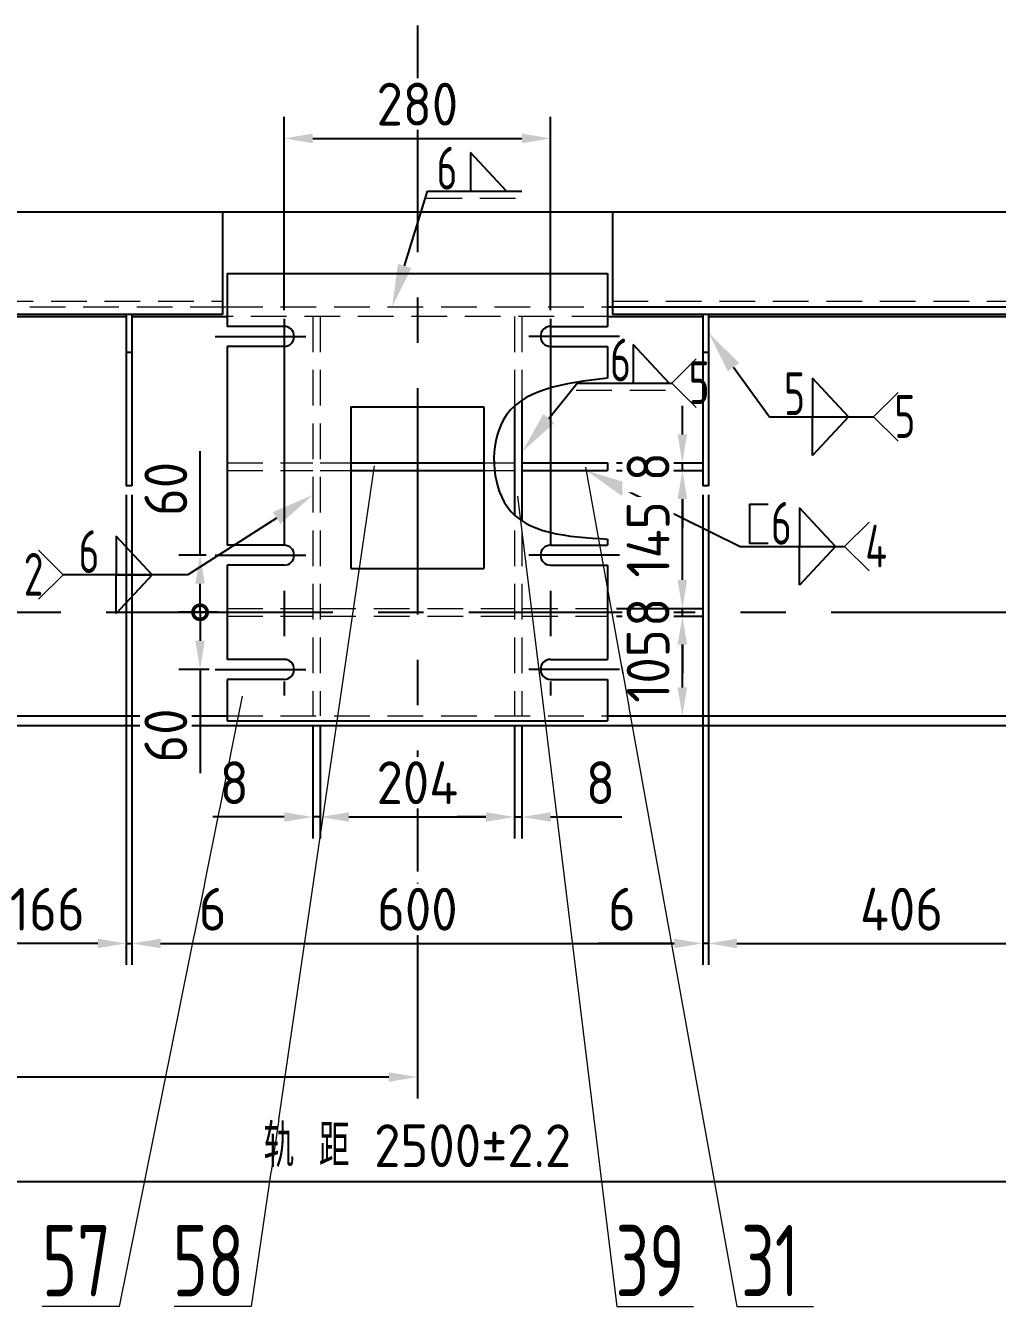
# Model space of a CAD drawing. Header units: millimetres. Extents: x 1747 to 2588, y -325 to 269.
# Drawn here: x 2211.1 to 2279.2, y 49.1 to 138.9 of the extents above; entities that cross this region are included whole.
import ezdxf
from ezdxf import colors
from ezdxf.entities.mleader import LeaderData, LeaderLine
from ezdxf.enums import TextEntityAlignment as Align
from ezdxf.math import Vec2, Vec3

# ---------------------------------------------------------------- set-up
doc = ezdxf.new("R2010")
doc.units = ezdxf.units.MM
doc.linetypes.add('CENTER', pattern=[50.8, 31.75, -6.35, 6.35, -6.35])
doc.linetypes.add('DASHED', pattern=[0.75, 0.5, -0.25])
doc.layers.add('2细实线', color=3, linetype='Continuous')
doc.layers.add('3中心线', color=1, linetype='CENTER')
doc.layers.add('4虚线', color=2, linetype='DASHED', lineweight=18)
doc.layers.add('6标注', color=6, linetype='Continuous', lineweight=18)
doc.styles.get("Standard").update_dxf_attribs({"font": 'ISOCP.SHX', "bigfont": 'gbcbig.shx'})
doc.styles.add('wh_1', font='isocp.shx', dxfattribs={"bigfont": 'gbcbig.shx'})
doc.dimstyles.new('ISO-15', dxfattribs={"dimtxt": 3, "dimasz": 2, "dimexe": 1.5, "dimexo": 0.625, "dimgap": 0.9, "dimtad": 1, "dimlfac": 15, "dimdsep": 46, "dimtxsty": 'wh_1', "dimcen": 2.5, "dimadec": 0, "dimazin": 0, "dimtfac": 1, "dimtmove": 0, "dimatfit": 3, "dimfxl": 0.2, "dimtfill": 1, "dimarcsym": 0})

# ---------------------------------------------------------------- blocks, each defined once
blk = doc.blocks.new('*D385')
at = {"layer": '6标注', "color": 0, "lineweight": -2, "ltscale": 0.2, "transparency": 16777216}
for p, q in [((2155.221, 78.826), (2155.221, 63.722)), ((2238.554, 78.826), (2238.554, 63.722)), ((2157.221, 65.222), (2236.554, 65.222))]:
    blk.add_line(p, q, dxfattribs=at)
at = {"layer": '6标注', "color": 0, "ltscale": 0.2, "transparency": 16777216}
for points in [[(2157.221, 65.555), (2157.221, 64.889), (2155.221, 65.222)], [(2236.554, 65.555), (2236.554, 64.889), (2238.554, 65.222)]]:
    blk.add_solid(points, dxfattribs=at)
at = {"layer": 'Defpoints', "color": 0, "ltscale": 0.2, "transparency": 16777216}
for p in [(2155.221, 79.451), (2238.554, 79.451), (2238.554, 65.222)]:
    blk.add_point(p, dxfattribs=at)
at = {"layer": '6标注', "color": 0, "ltscale": 0.2, "transparency": 16777216, "insert": (2196.887, 67.622), "char_height": 3, "attachment_point": 5, "style": 'wh_1', "bg_fill": 3, "box_fill_scale": 1.1, "bg_fill_color": 256, "bg_fill_true_color": 13158600, "bg_fill_transparency": 0}
blk.add_mtext('1250', dxfattribs=at)
blk = doc.blocks.new('*D194')
at = {"layer": '6标注', "color": 0, "lineweight": -2, "ltscale": 0.2, "transparency": 16777216}
for p, q in [((2155.221, 78.201), (2155.221, 56.401)), ((2321.887, 74.575), (2321.887, 56.401)), ((2157.221, 57.901), (2319.887, 57.901))]:
    blk.add_line(p, q, dxfattribs=at)
at = {"layer": '6标注', "color": 0, "ltscale": 0.2, "transparency": 16777216}
for points in [[(2157.221, 58.234), (2157.221, 57.567), (2155.221, 57.901)], [(2319.887, 58.234), (2319.887, 57.567), (2321.887, 57.901)]]:
    blk.add_solid(points, dxfattribs=at)
at = {"layer": 'Defpoints', "color": 0, "ltscale": 0.2, "transparency": 16777216}
for p in [(2155.221, 78.826), (2321.887, 75.2), (2321.887, 57.901)]:
    blk.add_point(p, dxfattribs=at)
at = {"layer": '6标注', "color": 0, "ltscale": 0.2, "transparency": 16777216, "insert": (2238.554, 60.4), "char_height": 3, "attachment_point": 5, "style": 'wh_1', "bg_fill": 3, "box_fill_scale": 1.1, "bg_fill_color": 256, "bg_fill_true_color": 13158600, "bg_fill_transparency": 0}
blk.add_mtext('轨 距 2500%%P2.2', dxfattribs=at)
blk = doc.blocks.new('*D201')
at = {"layer": '6标注', "color": 0, "lineweight": -2, "ltscale": 0.2, "transparency": 16777216}
for p, q in [((2218.554, 106.025), (2218.554, 73.078)), ((2258.554, 106.025), (2258.554, 73.078)), ((2220.554, 74.578), (2256.554, 74.578))]:
    blk.add_line(p, q, dxfattribs=at)
at = {"layer": '6标注', "color": 0, "ltscale": 0.2, "transparency": 16777216}
for points in [[(2220.554, 74.912), (2220.554, 74.245), (2218.554, 74.578)], [(2256.554, 74.912), (2256.554, 74.245), (2258.554, 74.578)]]:
    blk.add_solid(points, dxfattribs=at)
at = {"layer": 'Defpoints', "color": 0, "ltscale": 0.2, "transparency": 16777216}
for p in [(2218.554, 106.65), (2258.554, 106.65), (2258.554, 74.578)]:
    blk.add_point(p, dxfattribs=at)
at = {"layer": '6标注', "color": 0, "ltscale": 0.2, "transparency": 16777216, "insert": (2238.554, 76.978), "char_height": 3, "attachment_point": 5, "style": 'wh_1', "bg_fill": 3, "box_fill_scale": 1.1, "bg_fill_color": 256, "bg_fill_true_color": 13158600, "bg_fill_transparency": 0}
blk.add_mtext('600', dxfattribs=at)
blk = doc.blocks.new('*D202')
at = {"layer": '6标注', "color": 0, "lineweight": -2, "ltscale": 0.2, "transparency": 16777216}
for p, q in [((2218.154, 106.025), (2218.154, 73.078)), ((2218.554, 106.025), (2218.554, 73.078)), ((2216.154, 74.578), (2214.154, 74.578)), ((2218.154, 74.578), (2218.554, 74.578)), ((2220.554, 74.578), (2225.882, 74.578))]:
    blk.add_line(p, q, dxfattribs=at)
at = {"layer": '6标注', "color": 0, "ltscale": 0.2, "transparency": 16777216}
for points in [[(2216.154, 74.912), (2216.154, 74.245), (2218.154, 74.578)], [(2220.554, 74.912), (2220.554, 74.245), (2218.554, 74.578)]]:
    blk.add_solid(points, dxfattribs=at)
at = {"layer": 'Defpoints', "color": 0, "ltscale": 0.2, "transparency": 16777216}
for p in [(2218.154, 106.65), (2218.554, 106.65), (2218.154, 74.578)]:
    blk.add_point(p, dxfattribs=at)
at = {"layer": '6标注', "color": 0, "ltscale": 0.2, "transparency": 16777216, "insert": (2224.218, 76.978), "char_height": 3, "attachment_point": 5, "style": 'wh_1', "bg_fill": 3, "box_fill_scale": 1.1, "bg_fill_color": 256, "bg_fill_true_color": 13158600, "bg_fill_transparency": 0}
blk.add_mtext('6', dxfattribs=at)
blk = doc.blocks.new('*D203')
at = {"layer": '6标注', "color": 0, "lineweight": -2, "ltscale": 0.2, "transparency": 16777216}
for p, q in [((2207.087, 106.025), (2207.087, 73.078)), ((2218.154, 106.025), (2218.154, 73.078)), ((2216.154, 74.578), (2209.087, 74.578))]:
    blk.add_line(p, q, dxfattribs=at)
at = {"layer": '6标注', "color": 0, "ltscale": 0.2, "transparency": 16777216}
for points in [[(2209.087, 74.912), (2209.087, 74.245), (2207.087, 74.578)], [(2216.154, 74.912), (2216.154, 74.245), (2218.154, 74.578)]]:
    blk.add_solid(points, dxfattribs=at)
at = {"layer": 'Defpoints', "color": 0, "ltscale": 0.2, "transparency": 16777216}
for p in [(2207.087, 106.65), (2218.154, 106.65), (2207.087, 74.578)]:
    blk.add_point(p, dxfattribs=at)
at = {"layer": '6标注', "color": 0, "ltscale": 0.2, "transparency": 16777216, "insert": (2212.621, 76.978), "char_height": 3, "attachment_point": 5, "style": 'wh_1', "bg_fill": 3, "box_fill_scale": 1.1, "bg_fill_color": 256, "bg_fill_true_color": 13158600, "bg_fill_transparency": 0}
blk.add_mtext('166', dxfattribs=at)
blk = doc.blocks.new('*D207')
at = {"layer": '6标注', "color": 0, "lineweight": -2, "ltscale": 0.2, "transparency": 16777216}
for p, q in [((2258.554, 106.025), (2258.554, 73.078)), ((2258.954, 106.025), (2258.954, 73.078)), ((2256.554, 74.578), (2251.226, 74.578)), ((2258.954, 74.578), (2258.554, 74.578)), ((2260.954, 74.578), (2262.954, 74.578))]:
    blk.add_line(p, q, dxfattribs=at)
at = {"layer": '6标注', "color": 0, "ltscale": 0.2, "transparency": 16777216}
for points in [[(2256.554, 74.912), (2256.554, 74.245), (2258.554, 74.578)], [(2260.954, 74.912), (2260.954, 74.245), (2258.954, 74.578)]]:
    blk.add_solid(points, dxfattribs=at)
at = {"layer": 'Defpoints', "color": 0, "ltscale": 0.2, "transparency": 16777216}
for p in [(2258.554, 106.65), (2258.954, 106.65), (2258.954, 74.578)]:
    blk.add_point(p, dxfattribs=at)
at = {"layer": '6标注', "color": 0, "ltscale": 0.2, "transparency": 16777216, "insert": (2252.89, 76.978), "char_height": 3, "attachment_point": 5, "style": 'wh_1', "bg_fill": 3, "box_fill_scale": 1.1, "bg_fill_color": 256, "bg_fill_true_color": 13158600, "bg_fill_transparency": 0}
blk.add_mtext('6', dxfattribs=at)
blk = doc.blocks.new('*D208')
at = {"layer": '6标注', "color": 0, "lineweight": -2, "ltscale": 0.2, "transparency": 16777216}
for p, q in [((2258.954, 106.025), (2258.954, 73.078)), ((2286.021, 106.025), (2286.021, 73.078)), ((2260.954, 74.578), (2284.021, 74.578))]:
    blk.add_line(p, q, dxfattribs=at)
at = {"layer": '6标注', "color": 0, "ltscale": 0.2, "transparency": 16777216}
for points in [[(2260.954, 74.912), (2260.954, 74.245), (2258.954, 74.578)], [(2284.021, 74.912), (2284.021, 74.245), (2286.021, 74.578)]]:
    blk.add_solid(points, dxfattribs=at)
at = {"layer": 'Defpoints', "color": 0, "ltscale": 0.2, "transparency": 16777216}
for p in [(2258.954, 106.65), (2286.021, 106.65), (2286.021, 74.578)]:
    blk.add_point(p, dxfattribs=at)
at = {"layer": '6标注', "color": 0, "ltscale": 0.2, "transparency": 16777216, "insert": (2272.487, 76.978), "char_height": 3, "attachment_point": 5, "style": 'wh_1', "bg_fill": 3, "box_fill_scale": 1.1, "bg_fill_color": 256, "bg_fill_true_color": 13158600, "bg_fill_transparency": 0}
blk.add_mtext('406', dxfattribs=at)
blk = doc.blocks.new('*D210')
at = {"layer": '6标注', "color": 0, "lineweight": -2, "ltscale": 0.2, "transparency": 16777216}
for p, q in [((2231.754, 89.892), (2231.754, 81.941)), ((2245.354, 89.892), (2245.354, 81.941)), ((2233.754, 83.441), (2243.354, 83.441))]:
    blk.add_line(p, q, dxfattribs=at)
at = {"layer": '6标注', "color": 0, "ltscale": 0.2, "transparency": 16777216}
for points in [[(2233.754, 83.774), (2233.754, 83.107), (2231.754, 83.441)], [(2243.354, 83.774), (2243.354, 83.107), (2245.354, 83.441)]]:
    blk.add_solid(points, dxfattribs=at)
at = {"layer": 'Defpoints', "color": 0, "ltscale": 0.2, "transparency": 16777216}
for p in [(2231.754, 90.517), (2245.354, 90.517), (2245.354, 83.441)]:
    blk.add_point(p, dxfattribs=at)
at = {"layer": '6标注', "color": 0, "ltscale": 0.2, "transparency": 16777216, "insert": (2238.554, 85.841), "char_height": 3, "attachment_point": 5, "style": 'wh_1', "bg_fill": 3, "box_fill_scale": 1.1, "bg_fill_color": 256, "bg_fill_true_color": 13158600, "bg_fill_transparency": 0}
blk.add_mtext('204', dxfattribs=at)
blk = doc.blocks.new('*D211')
at = {"layer": '6标注', "color": 0, "lineweight": -2, "ltscale": 0.2, "transparency": 16777216}
for p, q in [((2231.221, 89.892), (2231.221, 81.941)), ((2231.754, 89.892), (2231.754, 81.941)), ((2229.221, 83.441), (2224.221, 83.441)), ((2231.754, 83.441), (2231.221, 83.441)), ((2233.754, 83.441), (2235.754, 83.441))]:
    blk.add_line(p, q, dxfattribs=at)
at = {"layer": '6标注', "color": 0, "ltscale": 0.2, "transparency": 16777216}
for points in [[(2229.221, 83.774), (2229.221, 83.107), (2231.221, 83.441)], [(2233.754, 83.774), (2233.754, 83.107), (2231.754, 83.441)]]:
    blk.add_solid(points, dxfattribs=at)
at = {"layer": 'Defpoints', "color": 0, "ltscale": 0.2, "transparency": 16777216}
for p in [(2231.221, 90.517), (2231.754, 90.517), (2231.221, 83.441)]:
    blk.add_point(p, dxfattribs=at)
at = {"layer": '6标注', "color": 0, "ltscale": 0.2, "transparency": 16777216, "insert": (2225.721, 85.841), "char_height": 3, "attachment_point": 5, "style": 'wh_1', "bg_fill": 3, "box_fill_scale": 1.1, "bg_fill_color": 256, "bg_fill_true_color": 13158600, "bg_fill_transparency": 0}
blk.add_mtext('8', dxfattribs=at)
blk = doc.blocks.new('*D212')
at = {"layer": '6标注', "color": 0, "lineweight": -2, "ltscale": 0.2, "transparency": 16777216}
for p, q in [((2245.354, 89.892), (2245.354, 81.941)), ((2245.887, 89.892), (2245.887, 81.941)), ((2243.354, 83.441), (2241.354, 83.441)), ((2245.354, 83.441), (2245.887, 83.441)), ((2247.887, 83.441), (2252.887, 83.441))]:
    blk.add_line(p, q, dxfattribs=at)
at = {"layer": '6标注', "color": 0, "ltscale": 0.2, "transparency": 16777216}
for points in [[(2243.354, 83.774), (2243.354, 83.107), (2245.354, 83.441)], [(2247.887, 83.774), (2247.887, 83.107), (2245.887, 83.441)]]:
    blk.add_solid(points, dxfattribs=at)
at = {"layer": 'Defpoints', "color": 0, "ltscale": 0.2, "transparency": 16777216}
for p in [(2245.354, 90.517), (2245.887, 90.517), (2245.887, 83.441)]:
    blk.add_point(p, dxfattribs=at)
at = {"layer": '6标注', "color": 0, "ltscale": 0.2, "transparency": 16777216, "insert": (2251.387, 85.841), "char_height": 3, "attachment_point": 5, "style": 'wh_1', "bg_fill": 3, "box_fill_scale": 1.1, "bg_fill_color": 256, "bg_fill_true_color": 13158600, "bg_fill_transparency": 0}
blk.add_mtext('8', dxfattribs=at)
blk = doc.blocks.new('*D213')
at = {"layer": '6标注', "color": 0, "lineweight": -2, "ltscale": 0.2, "transparency": 16777216}
for p, q in [((2229.221, 118.965), (2229.221, 132.491)), ((2247.887, 118.965), (2247.887, 132.491)), ((2231.221, 130.991), (2245.887, 130.991))]:
    blk.add_line(p, q, dxfattribs=at)
at = {"layer": '6标注', "color": 0, "ltscale": 0.2, "transparency": 16777216}
for points in [[(2231.221, 131.324), (2231.221, 130.657), (2229.221, 130.991)], [(2245.887, 131.324), (2245.887, 130.657), (2247.887, 130.991)]]:
    blk.add_solid(points, dxfattribs=at)
at = {"layer": 'Defpoints', "color": 0, "ltscale": 0.2, "transparency": 16777216}
for p in [(2247.887, 130.991), (2229.221, 118.34), (2247.887, 118.34)]:
    blk.add_point(p, dxfattribs=at)
at = {"layer": '6标注', "color": 0, "ltscale": 0.2, "transparency": 16777216, "insert": (2238.554, 133.391), "char_height": 3, "attachment_point": 5, "style": 'wh_1', "bg_fill": 3, "box_fill_scale": 1.1, "bg_fill_color": 256, "bg_fill_true_color": 13158600, "bg_fill_transparency": 0}
blk.add_mtext('280', dxfattribs=at)
blk = doc.blocks.new('_DotSmall')
at = {"color": 0, "linetype": 'ByBlock', "const_width": 0.5}
blk.add_lwpolyline([(-0.0625, 0, 1), (0.0625, 0, 1)], format="xyb", close=True, dxfattribs=at)
blk = doc.blocks.new('*D214')
at = {"layer": '6标注', "color": 0, "lineweight": -2, "ltscale": 0.2, "transparency": 16777216}
for p, q in [((2223.327, 101.784), (2223.327, 109.066)), ((2223.757, 101.784), (2221.827, 101.784)), ((2223.327, 97.784), (2223.327, 99.784)), ((2224.596, 97.784), (2221.827, 97.784))]:
    blk.add_line(p, q, dxfattribs=at)
at = {"layer": '6标注', "color": 0, "ltscale": 0.2, "transparency": 16777216}
blk.add_solid([(2222.993, 99.784), (2223.66, 99.784), (2223.327, 101.784)], dxfattribs=at)
at = {"layer": 'Defpoints', "color": 0, "ltscale": 0.2, "transparency": 16777216}
for p in [(2223.327, 101.784), (2224.382, 101.784), (2225.221, 97.784)]:
    blk.add_point(p, dxfattribs=at)
at = {"layer": '6标注', "color": 0, "lineweight": -2, "ltscale": 0.2, "transparency": 16777216, "xscale": 2, "yscale": 2, "zscale": 2, "rotation": 270}
blk.add_blockref('_DotSmall', (2223.327, 97.784), dxfattribs=at)
at = {"layer": '6标注', "color": 0, "ltscale": 0.2, "transparency": 16777216, "insert": (2220.927, 106.425), "char_height": 3, "attachment_point": 5, "rotation": 90, "style": 'wh_1', "bg_fill": 3, "box_fill_scale": 1.1, "bg_fill_color": 256, "bg_fill_true_color": 13158600, "bg_fill_transparency": 0}
blk.add_mtext('60', dxfattribs=at)
blk = doc.blocks.new('*D215')
at = {"layer": '6标注', "color": 0, "lineweight": -2, "ltscale": 0.2, "transparency": 16777216}
for p, q in [((2223.971, 97.784), (2221.827, 97.784)), ((2223.327, 97.784), (2223.327, 95.784)), ((2223.971, 93.784), (2221.827, 93.784)), ((2223.327, 93.784), (2223.327, 86.502))]:
    blk.add_line(p, q, dxfattribs=at)
at = {"layer": '6标注', "color": 0, "ltscale": 0.2, "transparency": 16777216}
blk.add_solid([(2222.993, 95.784), (2223.66, 95.784), (2223.327, 93.784)], dxfattribs=at)
at = {"layer": 'Defpoints', "color": 0, "ltscale": 0.2, "transparency": 16777216}
for p in [(2224.596, 97.784), (2223.327, 93.784), (2224.596, 93.784)]:
    blk.add_point(p, dxfattribs=at)
at = {"layer": '6标注', "color": 0, "lineweight": -2, "ltscale": 0.2, "transparency": 16777216, "xscale": 2, "yscale": 2, "zscale": 2, "rotation": 90}
blk.add_blockref('_DotSmall', (2223.327, 97.784), dxfattribs=at)
at = {"layer": '6标注', "color": 0, "ltscale": 0.2, "transparency": 16777216, "insert": (2220.927, 89.143), "char_height": 3, "attachment_point": 5, "rotation": 90, "style": 'wh_1', "bg_fill": 3, "box_fill_scale": 1.1, "bg_fill_color": 256, "bg_fill_true_color": 13158600, "bg_fill_transparency": 0}
blk.add_mtext('60', dxfattribs=at)
blk = doc.blocks.new('*D216')
at = {"layer": '6标注', "color": 0, "lineweight": -2, "ltscale": 0.2, "transparency": 16777216}
for p, q in [((2252.512, 97.517), (2258.625, 97.517)), ((2257.125, 92.517), (2257.125, 95.517)), ((2252.512, 90.517), (2258.625, 90.517))]:
    blk.add_line(p, q, dxfattribs=at)
at = {"layer": '6标注', "color": 0, "ltscale": 0.2, "transparency": 16777216}
for points in [[(2256.792, 95.517), (2257.458, 95.517), (2257.125, 97.517)], [(2256.792, 92.517), (2257.458, 92.517), (2257.125, 90.517)]]:
    blk.add_solid(points, dxfattribs=at)
at = {"layer": 'Defpoints', "color": 0, "ltscale": 0.2, "transparency": 16777216}
for p in [(2251.887, 97.517), (2257.125, 97.517), (2251.887, 90.517)]:
    blk.add_point(p, dxfattribs=at)
at = {"layer": '6标注', "color": 0, "ltscale": 0.2, "transparency": 16777216, "insert": (2254.725, 94.017), "char_height": 3, "attachment_point": 5, "rotation": 90, "style": 'wh_1', "bg_fill": 3, "box_fill_scale": 1.1, "bg_fill_color": 256, "bg_fill_true_color": 13158600, "bg_fill_transparency": 0}
blk.add_mtext('105', dxfattribs=at)
blk = doc.blocks.new('*D217')
at = {"layer": '6标注', "color": 0, "lineweight": -2, "ltscale": 0.2, "transparency": 16777216}
for p, q in [((2257.125, 100.05), (2257.125, 102.05)), ((2252.512, 98.05), (2258.625, 98.05)), ((2257.125, 97.517), (2257.125, 98.05)), ((2252.512, 97.517), (2258.625, 97.517)), ((2257.125, 95.517), (2257.125, 93.517))]:
    blk.add_line(p, q, dxfattribs=at)
at = {"layer": '6标注', "color": 0, "ltscale": 0.2, "transparency": 16777216}
for points in [[(2256.792, 100.05), (2257.458, 100.05), (2257.125, 98.05)], [(2256.792, 95.517), (2257.458, 95.517), (2257.125, 97.517)]]:
    blk.add_solid(points, dxfattribs=at)
at = {"layer": 'Defpoints', "color": 0, "ltscale": 0.2, "transparency": 16777216}
for p in [(2251.887, 98.05), (2257.125, 98.05), (2251.887, 97.517)]:
    blk.add_point(p, dxfattribs=at)
at = {"layer": '6标注', "color": 0, "ltscale": 0.2, "transparency": 16777216, "insert": (2254.725, 97.784), "char_height": 3, "attachment_point": 5, "rotation": 90, "style": 'wh_1', "bg_fill": 3, "box_fill_scale": 1.1, "bg_fill_color": 256, "bg_fill_true_color": 13158600, "bg_fill_transparency": 0}
blk.add_mtext('8', dxfattribs=at)
blk = doc.blocks.new('*D218')
at = {"layer": '6标注', "color": 0, "lineweight": -2, "ltscale": 0.2, "transparency": 16777216}
for p, q in [((2252.512, 107.717), (2258.625, 107.717)), ((2257.125, 100.05), (2257.125, 105.717)), ((2252.512, 98.05), (2258.625, 98.05))]:
    blk.add_line(p, q, dxfattribs=at)
at = {"layer": '6标注', "color": 0, "ltscale": 0.2, "transparency": 16777216}
for points in [[(2256.792, 105.717), (2257.458, 105.717), (2257.125, 107.717)], [(2256.792, 100.05), (2257.458, 100.05), (2257.125, 98.05)]]:
    blk.add_solid(points, dxfattribs=at)
at = {"layer": 'Defpoints', "color": 0, "ltscale": 0.2, "transparency": 16777216}
for p in [(2251.887, 107.717), (2257.125, 107.717), (2251.887, 98.05)]:
    blk.add_point(p, dxfattribs=at)
at = {"layer": '6标注', "color": 0, "ltscale": 0.2, "transparency": 16777216, "insert": (2254.725, 102.884), "char_height": 3, "attachment_point": 5, "rotation": 90, "style": 'wh_1', "bg_fill": 3, "box_fill_scale": 1.1, "bg_fill_color": 256, "bg_fill_true_color": 13158600, "bg_fill_transparency": 0}
blk.add_mtext('145', dxfattribs=at)
blk = doc.blocks.new('*D219')
at = {"layer": '6标注', "color": 0, "lineweight": -2, "ltscale": 0.2, "transparency": 16777216}
for p, q in [((2257.125, 110.25), (2257.125, 112.25)), ((2252.512, 108.25), (2258.625, 108.25)), ((2252.512, 107.717), (2258.625, 107.717)), ((2257.125, 107.717), (2257.125, 108.25)), ((2257.125, 105.717), (2257.125, 103.717))]:
    blk.add_line(p, q, dxfattribs=at)
at = {"layer": '6标注', "color": 0, "ltscale": 0.2, "transparency": 16777216}
for points in [[(2256.792, 110.25), (2257.458, 110.25), (2257.125, 108.25)], [(2256.792, 105.717), (2257.458, 105.717), (2257.125, 107.717)]]:
    blk.add_solid(points, dxfattribs=at)
at = {"layer": 'Defpoints', "color": 0, "ltscale": 0.2, "transparency": 16777216}
for p in [(2251.887, 108.25), (2251.887, 107.717), (2257.125, 108.25)]:
    blk.add_point(p, dxfattribs=at)
at = {"layer": '6标注', "color": 0, "ltscale": 0.2, "transparency": 16777216, "insert": (2254.725, 107.984), "char_height": 3, "attachment_point": 5, "rotation": 90, "style": 'wh_1', "bg_fill": 3, "box_fill_scale": 1.1, "bg_fill_color": 256, "bg_fill_true_color": 13158600, "bg_fill_transparency": 0}
blk.add_mtext('8', dxfattribs=at)

msp = doc.modelspace()

# ---------------------------------------------------------------- linework, layer by layer
at = {"ltscale": 0.2}
for p, q in [((2167.88743, 125.85042), (2309.22076, 125.85042)), ((2224.88743, 125.85042), (2224.88743, 118.65042)), ((2252.22076, 125.85042), (2252.22076, 118.65042)), ((2229.22076, 117.81708), (2225.22076, 117.81708)), ((2247.88743, 117.81708), (2251.88743, 117.81708)), ((2229.22076, 116.41708), (2225.22076, 116.41708)), ((2247.88743, 116.41708), (2251.88743, 116.41708)), ((2245.3541, 112.2294), (2245.3541, 104.60729)), ((2245.88743, 112.64056), (2245.88743, 104.1875)), ((2233.88743, 108.25042), (2243.22076, 108.25042)), ((2233.88743, 107.71708), (2243.22076, 107.71708)), ((2245.88743, 108.25042), (2251.88743, 108.25042)), ((2245.88743, 107.71708), (2251.88743, 107.71708)), ((2251.88743, 108.25042), (2251.88743, 107.71708)), ((2229.22076, 102.48375), (2225.22076, 102.48375)), ((2247.88743, 102.48375), (2251.88743, 102.48375)), ((2229.22076, 101.08375), (2225.22076, 101.08375)), ((2247.88743, 101.08375), (2251.88743, 101.08375)), ((2229.22076, 94.48375), (2225.22076, 94.48375)), ((2247.88743, 94.48375), (2251.88743, 94.48375)), ((2229.22076, 93.08375), (2225.22076, 93.08375)), ((2247.88743, 93.08375), (2251.88743, 93.08375))]:
    msp.add_line(p, q, dxfattribs=at)
for p, q in [((2225.22076, 121.51708), (2251.88743, 121.51708)), ((2225.22076, 121.51708), (2225.22076, 117.81708)), ((2251.88743, 121.51708), (2251.88743, 117.81708)), ((2224.88743, 118.65042), (2170.5541, 118.65042)), ((2251.88743, 119.18375), (2309.22076, 119.18375)), ((2304.22076, 118.65042), (2252.22076, 118.65042)), ((2225.22076, 116.41708), (2225.22076, 102.48375)), ((2251.88743, 116.41708), (2251.88743, 114.19772)), ((2233.88743, 112.18375), (2243.22076, 112.18375)), ((2233.88743, 112.18375), (2233.88743, 100.85042)), ((2243.22076, 112.18375), (2243.22076, 100.85042)), ((2251.88743, 102.91272), (2251.88743, 102.48375)), ((2225.22076, 101.08375), (2225.22076, 94.48375)), ((2233.88743, 100.85042), (2243.22076, 100.85042)), ((2251.88743, 101.08375), (2251.88743, 94.48375)), ((2225.22076, 93.08375), (2225.22076, 90.18375)), ((2251.88743, 93.08375), (2251.88743, 90.18375)), ((2170.5541, 90.51708), (2225.22076, 90.51708)), ((2170.5541, 89.85042), (2306.88743, 89.85042)), ((2225.22076, 90.18375), (2251.88743, 90.18375)), ((2251.88743, 90.51708), (2306.88743, 90.51708))]:
    msp.add_line(p, q)
at = {"color": 7, "linetype": 'Continuous'}
for p, q in [((2207.08743, 118.51708), (2218.1541, 118.51708)), ((2218.1541, 118.65042), (2218.1541, 106.65042)), ((2218.5541, 118.65042), (2218.5541, 106.65042)), ((2218.5541, 118.51708), (2225.22076, 118.51708)), ((2251.88743, 118.51708), (2258.5541, 118.51708)), ((2258.5541, 118.65042), (2258.5541, 106.65042)), ((2258.9541, 118.65042), (2258.9541, 106.65042)), ((2258.9541, 118.51708), (2286.02076, 118.51708)), ((2218.5541, 115.98375), (2218.1541, 115.98375)), ((2258.9541, 115.98375), (2258.5541, 115.98375)), ((2218.5541, 106.65042), (2218.1541, 106.65042)), ((2258.9541, 106.65042), (2258.5541, 106.65042))]:
    msp.add_line(p, q, dxfattribs=at)
at = {"ltscale": 0.2, "flags": 128}
for points in [[(2242.26812, 129.99076), (2242.26812, 127.28225), (2244.79514, 127.28225), (2242.26812, 129.99076)], [(2253.67289, 116.55056), (2253.67289, 113.84204), (2256.19991, 113.84204), (2253.67289, 116.55056)], [(2266.24815, 114.18672), (2266.24815, 111.4782), (2268.77517, 111.4782), (2266.24815, 114.18672)], [(2266.24815, 108.76969), (2266.24815, 111.4782), (2268.77517, 111.4782), (2266.24815, 108.76969)], [(2263.14591, 105.33998), (2261.82553, 105.33998), (2261.82553, 102.63691), (2263.14591, 102.63691)], [(2265.33121, 105.10497), (2265.33121, 102.39646), (2267.85823, 102.39646), (2265.33121, 105.10497)], [(2217.44154, 103.12337), (2217.44154, 100.41486), (2219.96856, 100.41486), (2217.44154, 103.12337)], [(2265.33121, 99.68795), (2265.33121, 102.39646), (2267.85823, 102.39646), (2265.33121, 99.68795)], [(2217.44154, 97.70634), (2217.44154, 100.41486), (2219.96856, 100.41486), (2217.44154, 97.70634)]]:
    msp.add_lwpolyline(points, dxfattribs=at)
at = {"ltscale": 0.2}
for centre, start, end in [((2229.22076, 117.11708), 270, 90), ((2247.88743, 117.11708), 90, 270), ((2229.22076, 101.78375), 270, 90), ((2247.88743, 101.78375), 90, 270), ((2229.22076, 93.78375), 270, 90), ((2247.88743, 93.78375), 90, 270)]:
    msp.add_arc(centre, 0.7, start, end, dxfattribs=at)
at = {"layer": '2细实线', "ltscale": 0.2}
msp.add_spline([(2251.88743, 114.19772), (2244.55873, 111.23585), (2244.84036, 105.19936), (2251.88743, 102.91272)], degree=3, dxfattribs=at)
at = {"layer": '3中心线', "ltscale": 0.5}
for p, q in [((2238.5541, 138.89341), (2238.5541, 79.62229)), ((2229.22076, 118.33969), (2229.22076, 91.9442)), ((2247.88743, 118.33969), (2247.88743, 91.9442)), ((2140.55517, 97.78375), (2336.98647, 97.78375))]:
    msp.add_line(p, q, dxfattribs=at)
at = {"layer": '3中心线'}
for p, q in [((2224.38246, 117.11708), (2230.73723, 117.11708)), ((2252.72574, 117.11708), (2246.37097, 117.11708)), ((2224.38246, 101.78375), (2230.73723, 101.78375)), ((2252.72574, 101.78375), (2246.37097, 101.78375)), ((2224.38246, 93.78375), (2230.73723, 93.78375)), ((2252.72574, 93.78375), (2246.37097, 93.78375))]:
    msp.add_line(p, q, dxfattribs=at)
at = {"layer": '4虚线', "ltscale": 5}
for p, q in [((2239.19296, 126.79374), (2246.07983, 126.79374)), ((2167.88743, 119.58375), (2224.88743, 119.58375)), ((2252.22076, 119.58375), (2309.22076, 119.58375)), ((2143.88743, 119.18375), (2225.22076, 119.18375)), ((2225.22076, 119.18375), (2251.88743, 119.18375)), ((2251.88743, 118.51708), (2225.22076, 118.51708)), ((2231.22076, 118.51708), (2231.22076, 90.51708)), ((2231.7541, 118.51708), (2231.7541, 90.51708)), ((2245.3541, 118.51708), (2245.3541, 90.51708)), ((2245.88743, 118.51708), (2245.88743, 90.51708)), ((2249.69114, 113.35353), (2256.578, 113.35353)), ((2225.22076, 108.25042), (2231.22076, 108.25042)), ((2225.22076, 107.71708), (2231.22076, 107.71708)), ((2231.7541, 108.25042), (2245.3541, 108.25042)), ((2231.7541, 107.71708), (2245.3541, 107.71708)), ((2245.88743, 108.25042), (2251.88743, 108.25042)), ((2245.88743, 107.71708), (2251.88743, 107.71708)), ((2225.22076, 98.05042), (2231.22076, 98.05042)), ((2231.7541, 98.05042), (2245.3541, 98.05042)), ((2245.88743, 98.05042), (2251.88743, 98.05042)), ((2225.22076, 97.51708), (2231.22076, 97.51708)), ((2231.7541, 97.51708), (2245.3541, 97.51708)), ((2245.88743, 97.51708), (2251.88743, 97.51708)), ((2225.22076, 90.51708), (2251.88743, 90.51708))]:
    msp.add_line(p, q, dxfattribs=at)
at = {"layer": '6标注', "ltscale": 0.2}
for p, q in [((2258.0963, 115.55519), (2256.38315, 113.84204)), ((2258.0963, 112.1289), (2256.38315, 113.84204)), ((2272.24603, 113.19135), (2270.53288, 111.4782)), ((2272.24603, 109.76506), (2270.53288, 111.4782)), ((2270.2088, 104.10961), (2268.49565, 102.39646)), ((2270.2088, 100.68332), (2268.49565, 102.39646)), ((2212.01478, 102.128), (2213.72792, 100.41486)), ((2212.01478, 98.70171), (2213.72792, 100.41486))]:
    msp.add_line(p, q, dxfattribs=at)

# ---------------------------------------------------------------- texts
at = {"layer": '6标注', "ltscale": 0.2, "style": 'wh_1', "width": 0.75}
for s, p in [('6', (2239.9005, 127.4052)), ('6', (2252.05748, 113.96499)), ('5', (2257.56733, 112.37025)), ('5', (2264.2506, 111.60115)), ('5', (2271.98478, 110.00641)), ('6', (2263.33365, 102.51941)), ('6', (2214.80789, 100.53781)), ('4', (2269.94756, 100.92467)), ('2', (2210.9686, 98.94306))]:
    msp.add_text(s, height=3, dxfattribs=at).set_placement(p)

# ---------------------------------------------------------------- leaders
at = {"layer": '6标注', "ltscale": 0.2}
ml = msp.add_multileader_mtext('Standard', dxfattribs=at)
ml.set_content('')
ml.set_leader_properties()
ml.build(insert=Vec2(0, 0))
ml.multileader.update_dxf_attribs({"text_right_attachment_type": 6, "dogleg_length": 0, "arrow_head_size": 3})
ctx = ml.context
ctx.base_point, ctx.char_height, ctx.arrow_head_size, ctx.landing_gap_size, ctx.plane_origin = Vec3(2245.88498, 127.28225), 0.18, 3, 0.09, Vec3(2231.42825, 111.00657)
ctx.right_attachment = 6
notes = []
notes.append((ctx, [(0, (1, 1, 0), (2245.88498, 127.28225), (1, 0), 0, [(0, [(2236.78352, 119.18375), (2239.26572, 127.28225)], 0, [])])]))
ctx.mtext, ml.multileader.dxf.content_type = None, 0
ml = msp.add_multileader_mtext('Standard', dxfattribs=at)
ml.set_content('')
ml.set_leader_properties()
ml.build(insert=Vec2(0, 0))
ml.multileader.update_dxf_attribs({"text_right_attachment_type": 6, "dogleg_length": 0, "arrow_head_size": 3})
ctx = ml.context
ctx.base_point, ctx.char_height, ctx.arrow_head_size, ctx.landing_gap_size, ctx.plane_origin = Vec3(2270.53288, 111.4782), 0.18, 3, 0.09, Vec3(2255.38604, 95.20252)
ctx.right_attachment = 6
notes.append((ctx, [(0, (1, 1, 0), (2270.53288, 111.4782), (1, 0), 0, [(0, [(2258.9541, 117.38491), (2263.22351, 111.4782)], 0, [])])]))
ctx.mtext, ml.multileader.dxf.content_type = None, 0
ml = msp.add_multileader_mtext('Standard', dxfattribs=at)
ml.set_content('')
ml.set_leader_properties()
ml.build(insert=Vec2(0, 0))
ml.multileader.update_dxf_attribs({"text_right_attachment_type": 6, "dogleg_length": 0, "arrow_head_size": 3})
ctx = ml.context
ctx.base_point, ctx.char_height, ctx.arrow_head_size, ctx.landing_gap_size, ctx.plane_origin = Vec3(2256.38315, 113.84204), 0.18, 3, 0.09, Vec3(2241.92643, 97.56636)
ctx.right_attachment = 6
notes.append((ctx, [(0, (1, 1, 0), (2256.38315, 113.84204), (1, 0), 0, [(0, [(2245.88743, 109.01729), (2249.7639, 113.84204)], 0, [])])]))
ctx.mtext, ml.multileader.dxf.content_type = None, 0
ml = msp.add_multileader_mtext('Standard', dxfattribs=at)
ml.set_content('')
ml.set_leader_properties()
ml.build(insert=Vec2(0, 0))
ml.multileader.update_dxf_attribs({"text_right_attachment_type": 6, "dogleg_length": 0, "arrow_head_size": 3})
ctx = ml.context
ctx.base_point, ctx.char_height, ctx.arrow_head_size, ctx.landing_gap_size, ctx.plane_origin = Vec3(2268.49565, 102.39646), 0.18, 3, 0.09, Vec3(2253.34881, 86.12078)
ctx.right_attachment = 6
notes.append((ctx, [(0, (1, 1, 0), (2268.49565, 102.39646), (1, 0), 0, [(0, [(2250.39365, 107.71708), (2261.18628, 102.39646)], 0, [])])]))
ctx.mtext, ml.multileader.dxf.content_type = None, 0
ml = msp.add_multileader_mtext('Standard', dxfattribs=at)
ml.set_content('')
ml.set_leader_properties()
ml.build(insert=Vec2(0, 0))
ml.multileader.update_dxf_attribs({"text_right_attachment_type": 6, "dogleg_length": 0, "arrow_head_size": 3})
ctx = ml.context
ctx.base_point, ctx.char_height, ctx.arrow_head_size, ctx.landing_gap_size, ctx.plane_origin = Vec3(2213.72792, 100.41486), 0.18, 3, 0.09, Vec3(2230.3139, 84.13917)
ctx.right_attachment, ctx.text_align_type = 6, 2
notes.append((ctx, [(1, (1, 1, 0), (2213.72792, 100.41486), (-1, 0), 0, [(0, [(2231.22076, 105.99951), (2222.47643, 100.41486)], 0, [])])]))
ctx.mtext, ml.multileader.dxf.content_type = None, 0
for ctx, leaders in notes:
    for number, flags, end, landing, length, lines in leaders:
        leader = LeaderData()
        leader.index, (leader.has_last_leader_line, leader.has_dogleg_vector, leader.attachment_direction) = number, flags
        leader.last_leader_point, leader.dogleg_vector, leader.dogleg_length = Vec3(end), Vec3(landing), length
        for number, points, colour, breaks in lines:
            line = LeaderLine()
            line.index, line.vertices, line.color, line.breaks = number, Vec3.list(points), colors.encode_raw_color(colour), breaks
            leader.lines.append(line)
        ctx.leaders.append(leader)

# ---------------------------------------------------------------- next in the draw order: dimensions: what is measured, and where the dimension line sits
for base, p1, p2, picture, middle in [((2247.88743, 130.99062), (2229.22076, 118.33969), (2247.88743, 118.33969), '*D213', (2238.5541, 133.39092)), ((2238.5541, 65.22195), (2155.22076, 79.45092), (2238.5541, 79.45092), '*D385', (2196.88743, 67.62224))]:
    dim = msp.add_linear_dim(base=base, p1=p1, p2=p2, dimstyle='ISO-15', dxfattribs=at)
    dim.commit()
    dim.dimension.update_dxf_attribs({"geometry": picture, "text_midpoint": middle})

# ---------------------------------------------------------------- next in the draw order: dimensions: what is measured, and where the dimension line sits
dim = msp.add_linear_dim(base=(2321.88743, 57.90066), p1=(2155.22076, 78.82592), p2=(2321.88743, 75.20047), text='轨 距 <>%%P2.2', dimstyle='ISO-15', dxfattribs=at)
dim.commit()
dim.dimension.update_dxf_attribs({"geometry": '*D194', "text_midpoint": (2238.5541, 60.40022)})

# ---------------------------------------------------------------- next in the draw order: texts
at = {"layer": '6标注', "ltscale": 0.2, "style": 'wh_1', "width": 0.75}
for s, p in [('57', (2214.65923, 49.8505)), ('58', (2223.90656, 49.8505)), ('39', (2254.86709, 49.8505)), ('31', (2263.26757, 49.8505))]:
    msp.add_text(s, height=5, dxfattribs=at).set_placement(p, align=Align.CENTER)

# ---------------------------------------------------------------- next in the draw order: dimensions: what is measured, and where the dimension line sits
at = {"layer": '6标注', "ltscale": 0.2}
dim = msp.add_linear_dim(base=(2258.5541, 74.57838), p1=(2218.5541, 106.65042), p2=(2258.5541, 106.65042), dimstyle='ISO-15', dxfattribs=at)
dim.commit()
dim.dimension.update_dxf_attribs({"geometry": '*D201', "text_midpoint": (2238.5541, 76.97838)})

# ---------------------------------------------------------------- next in the draw order: dimensions: what is measured, and where the dimension line sits
for base, p1, p2, picture, middle in [((2218.1541, 74.57838), (2218.5541, 106.65042), (2218.1541, 106.65042), '*D202', (2224.21827, 74.57838)), ((2258.9541, 74.57838), (2258.5541, 106.65042), (2258.9541, 106.65042), '*D207', (2252.88992, 74.57838))]:
    dim = msp.add_linear_dim(base=base, p1=p1, p2=p2, dimstyle='ISO-15', dxfattribs=at)
    dim.commit()
    dim.dimension.update_dxf_attribs({"geometry": picture, "text_midpoint": middle, "dimtype": 160})
dim = msp.add_linear_dim(base=(2245.3541, 83.44078), p1=(2231.7541, 90.51708), p2=(2245.3541, 90.51708), dimstyle='ISO-15', dxfattribs=at)
dim.commit()
dim.dimension.update_dxf_attribs({"geometry": '*D210', "text_midpoint": (2238.5541, 85.84108)})

# ---------------------------------------------------------------- next in the draw order: dimensions: what is measured, and where the dimension line sits
dim = msp.add_linear_dim(base=(2223.32665, 101.78375), p1=(2225.22076, 97.78375), p2=(2224.38246, 101.78375), angle=90, dimstyle='ISO-15', override={"dimblk1": 'DotSmall', "dimsah": 1}, dxfattribs=at)
dim.commit()
dim.dimension.update_dxf_attribs({"geometry": '*D214', "text_midpoint": (2220.92665, 106.4247)})
for base, p1, p2, picture, middle in [((2207.08743, 74.57838), (2218.1541, 106.65042), (2207.08743, 106.65042), '*D203', (2212.62076, 76.97838)), ((2286.02076, 74.57838), (2258.9541, 106.65042), (2286.02076, 106.65042), '*D208', (2272.48743, 76.97838)), ((2231.22076, 83.44078), (2231.7541, 90.51708), (2231.22076, 90.51708), '*D211', (2225.72076, 85.84078)), ((2245.88743, 83.44078), (2245.3541, 90.51708), (2245.88743, 90.51708), '*D212', (2251.38743, 85.84078))]:
    dim = msp.add_linear_dim(base=base, p1=p1, p2=p2, dimstyle='ISO-15', dxfattribs=at)
    dim.commit()
    dim.dimension.update_dxf_attribs({"geometry": picture, "text_midpoint": middle})

# ---------------------------------------------------------------- next in the draw order: dimensions: what is measured, and where the dimension line sits
dim = msp.add_linear_dim(base=(2223.32665, 93.78375), p1=(2224.59576, 97.78375), p2=(2224.59576, 93.78375), angle=90, dimstyle='ISO-15', override={"dimblk1": 'DotSmall', "dimsah": 1}, dxfattribs=at)
dim.commit()
dim.dimension.update_dxf_attribs({"geometry": '*D215', "text_midpoint": (2220.92665, 89.14281)})
dim = msp.add_linear_dim(base=(2257.1251, 97.51708), p1=(2251.88743, 90.51708), p2=(2251.88743, 97.51708), angle=90, dimstyle='ISO-15', dxfattribs=at)
dim.commit()
dim.dimension.update_dxf_attribs({"geometry": '*D216', "text_midpoint": (2254.7251, 94.01708)})

# ---------------------------------------------------------------- next in the draw order: linework, layer by layer
at = {"layer": '6标注', "ltscale": 0.2, "flags": 128}
for points in [[(2235.51594, 108.05742), (2226.89859, 49.14687), (2221.51794, 49.14687)], [(2226.26861, 91.90997), (2217.65126, 49.14687), (2212.27061, 49.14687)]]:
    msp.add_lwpolyline(points, dxfattribs=at)

# ---------------------------------------------------------------- next in the draw order: dimensions: what is measured, and where the dimension line sits
at = {"layer": '6标注', "ltscale": 0.2}
dim = msp.add_linear_dim(base=(2257.1251, 98.05042), p1=(2251.88743, 97.51708), p2=(2251.88743, 98.05042), angle=90, dimstyle='ISO-15', dxfattribs=at)
dim.commit()
dim.dimension.update_dxf_attribs({"geometry": '*D217', "text_midpoint": (2257.1251, 97.78375), "dimtype": 160})

# ---------------------------------------------------------------- next in the draw order: dimensions: what is measured, and where the dimension line sits
dim = msp.add_linear_dim(base=(2257.1251, 107.71708), p1=(2251.88743, 98.05042), p2=(2251.88743, 107.71708), angle=90, dimstyle='ISO-15', dxfattribs=at)
dim.commit()
dim.dimension.update_dxf_attribs({"geometry": '*D218', "text_midpoint": (2254.7251, 102.88375)})

# ---------------------------------------------------------------- next in the draw order: dimensions: what is measured, and where the dimension line sits
dim = msp.add_linear_dim(base=(2257.1251, 108.25042), p1=(2251.88743, 107.71708), p2=(2251.88743, 108.25042), angle=90, dimstyle='ISO-15', dxfattribs=at)
dim.commit()
dim.dimension.update_dxf_attribs({"geometry": '*D219', "text_midpoint": (2257.1251, 107.98375), "dimtype": 160})

# ---------------------------------------------------------------- next in the draw order: linework, layer by layer
at = {"layer": '6标注', "ltscale": 0.2, "flags": 128}
for points in [[(2250.33802, 107.94986), (2260.93316, 49.14687), (2266.31381, 49.14687)], [(2245.57114, 105.93006), (2252.53268, 49.14687), (2257.91333, 49.14687)]]:
    msp.add_lwpolyline(points, dxfattribs=at)

doc.saveas('drawing.dxf')
